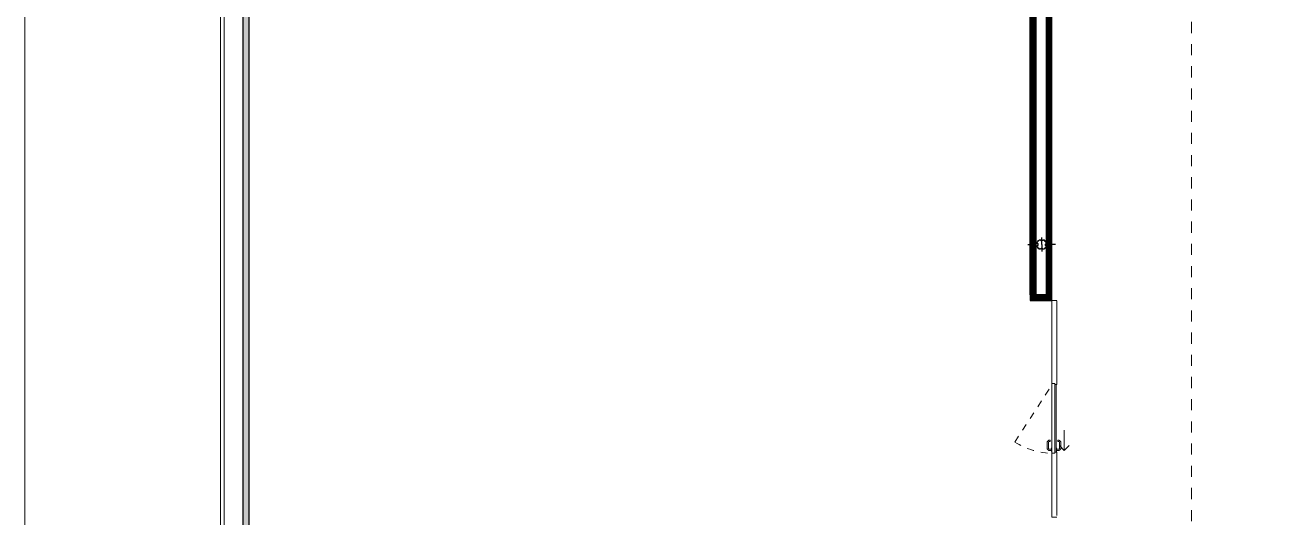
# Model space of a CAD drawing. Header units: millimetres. Extents: x 10 to 110, y 17 to 110.
# Drawn here: x 10 to 27.8, y 59.65 to 66.69 of the extents above; entities that cross this region are included whole.
import ezdxf

# ---------------------------------------------------------------- set-up
doc = ezdxf.new("R2010")
doc.units = ezdxf.units.MM
doc.header["$LTSCALE"] = 0.05
doc.linetypes.add('00 Ground$0$Dash', pattern=[6.35, 3.175, -3.175])
doc.linetypes.add('00 Ground$0$DASHDOT', pattern=[25.4, 12.7, -6.35, 0, -6.35])
for name, color, linetype, lineweight in [('00 Ground$0$0-2', 250, 'Continuous', 9), ('00 Ground$0$A-DOOR', 252, 'Continuous', 9), ('00 Ground$0$A-Panel Exterior', 3, 'Continuous', 0), ('00 Ground$0$A-Panel Interior', 6, 'Continuous', 0), ('00 Ground$0$A-Proyecciones', 252, 'Continuous', 0), ('00 Ground$0$Seccio-1', 7, 'Continuous', 9), ('00 Ground$0$Seccio-2', 7, '00 Ground$0$Dash', 9)]:
    doc.layers.add(name, color=color, linetype=linetype, lineweight=lineweight)
for name, color, linetype in [('00 Ground$0$A-Paneles', 7, 'Continuous'), ('00 Ground$0$E-PERFIL-PLANTA-EJES-GL1', 6, '00 Ground$0$DASHDOT'), ('00 Ground$0$E-PERFIL-PLANTA-TEXTURAS-GL1', 6, 'Continuous'), ('00 Ground$0$PUENTE GRUA', 5, 'Continuous')]:
    doc.layers.add(name, color=color, linetype=linetype)
doc.layers.add('00 Ground$0$E-PERFIL-PLANTA-GL1', color=3, linetype='Continuous', plot=False)
pattern_1 = [(45, (-13597.1444, 7821.7855), (-2.24506403, 2.24506403), [])]

# ---------------------------------------------------------------- blocks, each defined once
blk = doc.blocks.new('*U233')
h = blk.add_hatch()
h.set_pattern_fill('ANSI31', color=250)
h.set_pattern_definition(pattern_1)
h.paths.add_polyline_path([(0, 0), (11879, 0), (11879, 80), (0, 80)])
at = {"layer": '00 Ground$0$A-Paneles', "color": 4}
blk.add_lwpolyline([(0, 0), (11879, 0), (11879, 80), (0, 80)], close=True, dxfattribs=at)
blk = doc.blocks.new('*U279')
h = blk.add_hatch()
h.set_pattern_fill('ANSI31', color=250)
h.set_pattern_definition(pattern_1)
h.paths.add_polyline_path([(0, 0), (72788, 0), (72788, 80), (0, 80)])
at = {"layer": '00 Ground$0$A-Paneles', "color": 4}
blk.add_lwpolyline([(0, 0), (72788, 0), (72788, 80), (0, 80)], close=True, dxfattribs=at)
blk = doc.blocks.new('00 Ground$0$GL')
at = {"layer": '00 Ground$0$E-PERFIL-PLANTA-TEXTURAS-GL1'}
h = blk.add_hatch(dxfattribs=at)
h.set_pattern_fill('ANSI31', color=256, scale=0.00061, angle=90)
edge = h.paths.add_edge_path()
edge.add_arc((-0.013, 0.063), 0.003, 0, 90, ccw=False)
edge.add_line((-0.01, 0.063), (-0.01, 0.058))
edge.add_arc((-0.007, 0.058), 0.003, 180, 270)
edge.add_line((-0.007, 0.055), (0.007, 0.055))
edge.add_arc((0.007, 0.058), 0.003, 270, 360)
edge.add_line((0.01, 0.058), (0.01, 0.063))
edge.add_arc((0.013, 0.063), 0.003, 90, 180, ccw=False)
edge.add_line((0.013, 0.066), (0.037, 0.066))
edge.add_arc((0.037, 0.063), 0.003, 0, 90, ccw=False)
edge.add_line((0.04, 0.063), (0.04, 0.058))
edge.add_arc((0.043, 0.058), 0.003, 180, 270)
edge.add_line((0.043, 0.055), (0.052, 0.055))
edge.add_arc((0.052, 0.052), 0.003, 0, 90, ccw=False)
edge.add_line((0.055, 0.052), (0.055, 0.043))
edge.add_arc((0.058, 0.043), 0.003, 180, 270)
edge.add_line((0.058, 0.04), (0.063, 0.04))
edge.add_arc((0.063, 0.037), 0.003, 0, 90, ccw=False)
edge.add_line((0.066, 0.037), (0.066, 0.013))
edge.add_arc((0.063, 0.013), 0.003, 270, 360, ccw=False)
edge.add_line((0.063, 0.01), (0.058, 0.01))
edge.add_arc((0.058, 0.007), 0.003, 90, 180)
edge.add_line((0.055, 0.007), (0.055, -0.007))
edge.add_arc((0.058, -0.007), 0.003, 180, 270)
edge.add_line((0.058, -0.01), (0.063, -0.01))
edge.add_arc((0.063, -0.013), 0.003, 0, 90, ccw=False)
edge.add_line((0.066, -0.013), (0.066, -0.037))
edge.add_arc((0.063, -0.037), 0.003, -90, 0, ccw=False)
edge.add_line((0.063, -0.04), (0.058, -0.04))
edge.add_arc((0.058, -0.043), 0.003, 90, 180)
edge.add_line((0.055, -0.043), (0.055, -0.052))
edge.add_arc((0.052, -0.052), 0.003, 270, 360, ccw=False)
edge.add_line((0.052, -0.055), (0.043, -0.055))
edge.add_arc((0.043, -0.058), 0.003, 90, 180)
edge.add_line((0.04, -0.058), (0.04, -0.063))
edge.add_arc((0.037, -0.063), 0.003, -90, 0, ccw=False)
edge.add_line((0.037, -0.066), (0.013, -0.066))
edge.add_arc((0.013, -0.063), 0.003, 180, 270, ccw=False)
edge.add_line((0.01, -0.063), (0.01, -0.058))
edge.add_arc((0.007, -0.058), 0.003, 0, 90)
edge.add_line((0.007, -0.055), (-0.007, -0.055))
edge.add_arc((-0.007, -0.058), 0.003, 90, 180)
edge.add_line((-0.01, -0.058), (-0.01, -0.063))
edge.add_arc((-0.013, -0.063), 0.003, -90, 0, ccw=False)
edge.add_line((-0.013, -0.066), (-0.037, -0.066))
edge.add_arc((-0.037, -0.063), 0.003, 180, 270, ccw=False)
edge.add_line((-0.04, -0.063), (-0.04, -0.058))
edge.add_arc((-0.043, -0.058), 0.003, 0, 90)
edge.add_line((-0.043, -0.055), (-0.052, -0.055))
edge.add_arc((-0.052, -0.052), 0.003, 180, 270, ccw=False)
edge.add_line((-0.055, -0.052), (-0.055, -0.043))
edge.add_arc((-0.058, -0.043), 0.003, 0, 90)
edge.add_line((-0.058, -0.04), (-0.063, -0.04))
edge.add_arc((-0.063, -0.037), 0.003, 180, 270, ccw=False)
edge.add_line((-0.066, -0.037), (-0.066, -0.013))
edge.add_arc((-0.063, -0.013), 0.003, 90, 180, ccw=False)
edge.add_line((-0.063, -0.01), (-0.058, -0.01))
edge.add_arc((-0.058, -0.007), 0.003, 270, 360)
edge.add_line((-0.055, -0.007), (-0.055, 0.007))
edge.add_arc((-0.058, 0.007), 0.003, 0, 90)
edge.add_line((-0.058, 0.01), (-0.063, 0.01))
edge.add_arc((-0.063, 0.013), 0.003, 180, 270, ccw=False)
edge.add_line((-0.066, 0.013), (-0.066, 0.037))
edge.add_arc((-0.063, 0.037), 0.003, 90, 180, ccw=False)
edge.add_line((-0.063, 0.04), (-0.058, 0.04))
edge.add_arc((-0.058, 0.043), 0.003, 270, 360)
edge.add_line((-0.055, 0.043), (-0.055, 0.052))
edge.add_arc((-0.052, 0.052), 0.003, 90, 180, ccw=False)
edge.add_line((-0.052, 0.055), (-0.043, 0.055))
edge.add_arc((-0.043, 0.058), 0.003, 270, 360)
edge.add_line((-0.04, 0.058), (-0.04, 0.063))
edge.add_arc((-0.037, 0.063), 0.003, 90, 180, ccw=False)
edge.add_line((-0.037, 0.066), (-0.013, 0.066))
edge = h.paths.add_edge_path(flags=16)
edge.add_line((-0.01, -0.052), (0.01, -0.052))
edge.add_arc((0.01, -0.055), 0.003, 0, 90, ccw=False)
edge.add_line((0.013, -0.055), (0.013, -0.06))
edge.add_arc((0.016, -0.06), 0.003, 180, 270)
edge.add_line((0.016, -0.063), (0.034, -0.063))
edge.add_arc((0.034, -0.06), 0.003, 270, 360)
edge.add_line((0.037, -0.06), (0.037, -0.055))
edge.add_arc((0.04, -0.055), 0.003, 90, 180, ccw=False)
edge.add_line((0.04, -0.052), (0.049, -0.052))
edge.add_arc((0.049, -0.049), 0.003, 270, 360)
edge.add_line((0.052, -0.049), (0.052, -0.04))
edge.add_arc((0.055, -0.04), 0.003, 90, 180, ccw=False)
edge.add_line((0.055, -0.037), (0.06, -0.037))
edge.add_arc((0.06, -0.034), 0.003, 270, 360)
edge.add_line((0.063, -0.034), (0.063, -0.016))
edge.add_arc((0.06, -0.016), 0.003, 0, 90)
edge.add_line((0.06, -0.013), (0.055, -0.013))
edge.add_arc((0.055, -0.01), 0.003, 180, 270, ccw=False)
edge.add_line((0.052, -0.01), (0.052, 0.01))
edge.add_arc((0.055, 0.01), 0.003, 90, 180, ccw=False)
edge.add_line((0.055, 0.013), (0.06, 0.013))
edge.add_arc((0.06, 0.016), 0.003, 270, 360)
edge.add_line((0.063, 0.016), (0.063, 0.034))
edge.add_arc((0.06, 0.034), 0.003, 0, 90)
edge.add_line((0.06, 0.037), (0.055, 0.037))
edge.add_arc((0.055, 0.04), 0.003, 180, 270, ccw=False)
edge.add_line((0.052, 0.04), (0.052, 0.049))
edge.add_arc((0.049, 0.049), 0.003, 0, 90)
edge.add_line((0.049, 0.052), (0.04, 0.052))
edge.add_arc((0.04, 0.055), 0.003, 180, 270, ccw=False)
edge.add_line((0.037, 0.055), (0.037, 0.06))
edge.add_arc((0.034, 0.06), 0.003, 0, 90)
edge.add_line((0.034, 0.063), (0.016, 0.063))
edge.add_arc((0.016, 0.06), 0.003, 90, 180)
edge.add_line((0.013, 0.06), (0.013, 0.055))
edge.add_arc((0.01, 0.055), 0.003, -90, 0, ccw=False)
edge.add_line((0.01, 0.052), (-0.01, 0.052))
edge.add_arc((-0.01, 0.055), 0.003, 180, 270, ccw=False)
edge.add_line((-0.013, 0.055), (-0.013, 0.06))
edge.add_arc((-0.016, 0.06), 0.003, 0, 90)
edge.add_line((-0.016, 0.063), (-0.034, 0.063))
edge.add_arc((-0.034, 0.06), 0.003, 90, 180)
edge.add_line((-0.037, 0.06), (-0.037, 0.055))
edge.add_arc((-0.04, 0.055), 0.003, -90, 0, ccw=False)
edge.add_line((-0.04, 0.052), (-0.049, 0.052))
edge.add_arc((-0.049, 0.049), 0.003, 90, 180)
edge.add_line((-0.052, 0.049), (-0.052, 0.04))
edge.add_arc((-0.055, 0.04), 0.003, -90, 0, ccw=False)
edge.add_line((-0.055, 0.037), (-0.06, 0.037))
edge.add_arc((-0.06, 0.034), 0.003, 90, 180)
edge.add_line((-0.063, 0.034), (-0.063, 0.016))
edge.add_arc((-0.06, 0.016), 0.003, 180, 270)
edge.add_line((-0.06, 0.013), (-0.055, 0.013))
edge.add_arc((-0.055, 0.01), 0.003, 0, 90, ccw=False)
edge.add_line((-0.052, 0.01), (-0.052, -0.01))
edge.add_arc((-0.055, -0.01), 0.003, -90, 0, ccw=False)
edge.add_line((-0.055, -0.013), (-0.06, -0.013))
edge.add_arc((-0.06, -0.016), 0.003, 90, 180)
edge.add_line((-0.063, -0.016), (-0.063, -0.034))
edge.add_arc((-0.06, -0.034), 0.003, 180, 270)
edge.add_line((-0.06, -0.037), (-0.055, -0.037))
edge.add_arc((-0.055, -0.04), 0.003, 0, 90, ccw=False)
edge.add_line((-0.052, -0.04), (-0.052, -0.049))
edge.add_arc((-0.049, -0.049), 0.003, 180, 270)
edge.add_line((-0.049, -0.052), (-0.04, -0.052))
edge.add_arc((-0.04, -0.055), 0.003, 0, 90, ccw=False)
edge.add_line((-0.037, -0.055), (-0.037, -0.06))
edge.add_arc((-0.034, -0.06), 0.003, 180, 270)
edge.add_line((-0.034, -0.063), (-0.016, -0.063))
edge.add_arc((-0.016, -0.06), 0.003, 270, 360)
edge.add_line((-0.013, -0.06), (-0.013, -0.055))
edge.add_arc((-0.01, -0.055), 0.003, 90, 180, ccw=False)
at = {"layer": '00 Ground$0$E-PERFIL-PLANTA-EJES-GL1', "ltscale": 0.05}
for p, q in [((0, 0), (0, 0.199)), ((-0.199, 0), (0, 0)), ((0, 0), (0, -0.199)), ((0.199, 0), (0, 0))]:
    blk.add_line(p, q, dxfattribs=at)
blk = doc.blocks.new('00 Ground$0$DR_SL1_ 3100 _ 4200 - DR_SL1_ 3100 _ 4200 _R_S1-7015448-DWGPl_ Baja')
at = {"layer": '00 Ground$0$A-DOOR'}
for p, q in [((595, 143), (524, 214)), ((-363, -35), (-363, 6)), ((-363, 6), (637, 6)), ((-346, 25), (622, 25)), ((-346, 6), (-346, 25)), ((595, 143), (305, 143)), ((450, 59), (450, 51)), ((450, 51), (468, 51)), ((468, 51), (450, 51)), ((468, 51), (468, 59)), ((563, 93), (484, 93)), ((484, 75), (563, 75)), ((595, 143), (524, 73)), ((561, 30), (613, 30)), ((569, 30), (561, 30)), ((561, 30), (561, 25)), ((578, 59), (578, 30)), ((596, 30), (596, 59)), ((613, 30), (606, 30)), ((613, 25), (613, 30)), ((622, 25), (622, 6)), ((637, 6), (637, -35)), ((637, -35), (-363, -35)), ((450, -61), (450, -69)), ((450, -61), (468, -61)), ((468, -61), (450, -61)), ((468, -69), (468, -61)), ((563, -85), (484, -85)), ((484, -103), (563, -103)), ((561, -40), (569, -40)), ((613, -40), (561, -40)), ((561, -35), (561, -40)), ((578, -40), (578, -69)), ((596, -69), (596, -40)), ((606, -40), (613, -40)), ((613, -40), (613, -35))]:
    blk.add_line(p, q, dxfattribs=at)
at = {"layer": '00 Ground$0$A-DOOR', "flags": 128}
for points in [[(484, 93), (482, 93), (481, 93), (479, 93), (478, 93), (477, 92), (475, 92), (474, 92), (473, 91), (472, 91), (470, 90), (469, 90), (468, 89), (467, 88), (465, 88), (464, 87), (463, 86), (462, 85), (461, 85), (460, 84), (459, 83), (458, 82), (457, 81), (456, 80), (456, 78), (455, 77), (454, 76), (454, 75), (453, 74), (452, 73), (452, 71), (451, 70), (451, 69), (451, 67), (450, 66), (450, 65), (450, 63), (450, 62), (450, 61), (450, 59), (450, 59)], [(468, 59), (468, 60), (468, 60), (468, 61), (468, 62), (468, 62), (468, 63), (468, 63), (468, 64), (469, 65), (469, 65), (469, 66), (469, 66), (470, 67), (470, 67), (470, 68), (471, 69), (471, 69), (471, 70), (472, 70), (472, 70), (473, 71), (473, 71), (474, 72), (474, 72), (475, 72), (475, 73), (476, 73), (477, 73), (477, 74), (478, 74), (478, 74), (479, 74), (480, 74), (480, 75), (481, 75), (481, 75), (482, 75), (483, 75), (483, 75), (484, 75)], [(596, 59), (596, 60), (596, 62), (596, 63), (596, 64), (596, 66), (596, 67), (595, 68), (595, 70), (594, 71), (594, 72), (593, 73), (593, 75), (592, 76), (591, 77), (591, 78), (590, 79), (589, 80), (588, 81), (587, 82), (586, 83), (585, 84), (584, 85), (583, 86), (582, 87), (581, 88), (580, 88), (579, 89), (577, 90), (576, 90), (575, 91), (574, 91), (572, 92), (571, 92), (570, 92), (568, 92), (567, 93), (566, 93), (564, 93), (563, 93), (563, 93)], [(563, 75), (563, 75), (564, 75), (564, 75), (565, 75), (566, 75), (566, 75), (567, 74), (568, 74), (568, 74), (569, 74), (569, 73), (570, 73), (570, 73), (571, 73), (572, 72), (572, 72), (573, 71), (573, 71), (574, 71), (574, 70), (574, 70), (575, 69), (575, 69), (576, 68), (576, 68), (576, 67), (577, 67), (577, 66), (577, 65), (577, 65), (578, 64), (578, 64), (578, 63), (578, 62), (578, 62), (578, 61), (578, 60), (578, 60), (578, 59), (578, 59)], [(450, -69), (450, -70), (450, -72), (450, -73), (450, -74), (450, -76), (450, -77), (451, -78), (451, -80), (452, -81), (452, -82), (453, -83), (453, -85), (454, -86), (455, -87), (455, -88), (456, -89), (457, -90), (458, -91), (459, -92), (460, -93), (461, -94), (462, -95), (463, -96), (464, -97), (465, -98), (466, -98), (467, -99), (469, -100), (470, -100), (471, -101), (472, -101), (474, -102), (475, -102), (476, -102), (478, -102), (479, -103), (480, -103), (482, -103), (483, -103), (484, -103)], [(484, -85), (483, -85), (482, -85), (482, -85), (481, -85), (480, -85), (480, -85), (479, -84), (478, -84), (478, -84), (477, -84), (477, -83), (476, -83), (476, -83), (475, -83), (474, -82), (474, -82), (473, -81), (473, -81), (472, -81), (472, -80), (472, -80), (471, -79), (471, -79), (470, -78), (470, -78), (470, -77), (469, -77), (469, -76), (469, -75), (469, -75), (468, -74), (468, -74), (468, -73), (468, -72), (468, -72), (468, -71), (468, -70), (468, -70), (468, -69), (468, -69)], [(563, -103), (564, -103), (565, -103), (567, -103), (568, -103), (569, -102), (571, -102), (572, -102), (573, -101), (574, -101), (576, -100), (577, -100), (578, -99), (579, -98), (581, -98), (582, -97), (583, -96), (584, -95), (585, -95), (586, -94), (587, -93), (588, -92), (589, -91), (590, -90), (590, -88), (591, -87), (592, -86), (592, -85), (593, -84), (594, -83), (594, -81), (595, -80), (595, -79), (595, -77), (596, -76), (596, -75), (596, -73), (596, -72), (596, -71), (596, -69), (596, -69)], [(578, -69), (578, -70), (578, -70), (578, -71), (578, -72), (578, -72), (578, -73), (578, -73), (578, -74), (577, -75), (577, -75), (577, -76), (577, -76), (576, -77), (576, -77), (576, -78), (575, -79), (575, -79), (575, -80), (574, -80), (574, -80), (573, -81), (573, -81), (572, -82), (572, -82), (571, -82), (571, -83), (570, -83), (569, -83), (569, -84), (568, -84), (568, -84), (567, -84), (566, -84), (566, -85), (565, -85), (565, -85), (564, -85), (563, -85), (563, -85), (563, -85)]]:
    blk.add_lwpolyline(points, dxfattribs=at)
at = {"layer": '00 Ground$0$Seccio-1'}
for p, q in [((-1550, -35), (-1550, 35)), ((-1546, 35), (-346, 35)), ((-346, 35), (-346, 25)), ((622, 25), (622, 35)), ((622, 35), (1526, 35)), ((1550, 35), (1550, -35)), ((-363, -35), (-1550, -35)), ((1550, -35), (637, -35))]:
    blk.add_line(p, q, dxfattribs=at)
at = {"layer": '00 Ground$0$Seccio-2'}
blk.add_line((476, -565), (-363, -20), dxfattribs=at)
blk.add_arc((-363, -20), 1000, 327, 360, dxfattribs=at)
blk = doc.blocks.new('*U286')
h = blk.add_hatch()
h.set_pattern_fill('ANSI31', color=250)
h.set_pattern_definition(pattern_1)
h.paths.add_polyline_path([(0, 0), (312, 0), (312, 80), (0, 80)])
at = {"layer": '00 Ground$0$A-Paneles', "color": 4}
blk.add_lwpolyline([(0, 0), (312, 0), (312, 80), (0, 80)], close=True, dxfattribs=at)
blk = doc.blocks.new('*U268')
h = blk.add_hatch()
h.set_pattern_fill('ANSI31', color=250)
h.set_pattern_definition(pattern_1)
h.paths.add_polyline_path([(0, 0), (4509, 0), (4509, 80), (0, 80)])
at = {"layer": '00 Ground$0$A-Paneles', "color": 4}
blk.add_lwpolyline([(0, 0), (4509, 0), (4509, 80), (0, 80)], close=True, dxfattribs=at)

msp = doc.modelspace()

# ---------------------------------------------------------------- linework, layer by layer
at = {"layer": '00 Ground$0$A-Panel Exterior', "lineweight": 0}
msp.add_lwpolyline([(12.796, 32.147), (12.851, 32.147), (12.851, 105.348), (12.796, 105.348)], close=True, dxfattribs=at)
at = {"layer": '00 Ground$0$A-Proyecciones', "lineweight": 0}
msp.add_lwpolyline([(108.24, 109.773), (108.231, 50.892, -0.436581), (101.749, 43.899), (100.813, 43.899), (100.813, 38.9), (101.749, 38.9, -0.414214), (108.249, 32.4), (108.24, 23.491, -0.413136), (101.74, 16.991), (101.74, 18.991), (16.495, 18.991), (16.495, 16.991, -0.414208), (9.995, 23.491), (9.995, 109.773), (11.495, 109.773)], format="xyb", dxfattribs=at)
at = {"layer": '00 Ground$0$PUENTE GRUA', "color": 242, "linetype": '00 Ground$0$Dash', "lineweight": 0}
msp.add_lwpolyline([(26.7, 104.922), (94.7, 104.922), (94.7, 32.921), (26.7, 32.921)], close=True, dxfattribs=at)

# ---------------------------------------------------------------- block references
at = {"layer": '00 Ground$0$0-2', "lineweight": 0, "xscale": 0.001, "yscale": 0.001, "zscale": 0.001, "rotation": 270}
msp.add_blockref('00 Ground$0$DR_SL1_ 3100 _ 4200 - DR_SL1_ 3100 _ 4200 _R_S1-7015448-DWGPl_ Baja', (24.735, 61.2), dxfattribs=at)
at = {"layer": '00 Ground$0$A-Panel Interior', "lineweight": 0, "yscale": 0.001, "zscale": 0.001, "rotation": 90}
for name, p, xscale in [('*U279', (13.2, 105.209), -0.001), ('*U233', (24.7, 62.83), 0.001), ('*U268', (24.468, 67.339), -0.001)]:
    msp.add_blockref(name, p, dxfattribs=dict(at, xscale=xscale))
at = {"layer": '00 Ground$0$A-Panel Interior', "lineweight": 0, "xscale": 0.001, "yscale": 0.001, "zscale": 0.001}
msp.add_blockref('*U286', (24.388, 62.75), dxfattribs=at)
at = {"layer": '00 Ground$0$E-PERFIL-PLANTA-GL1', "lineweight": 0}
msp.add_blockref('00 Ground$0$GL', (24.554, 63.55), dxfattribs=at)

doc.saveas('drawing.dxf')
